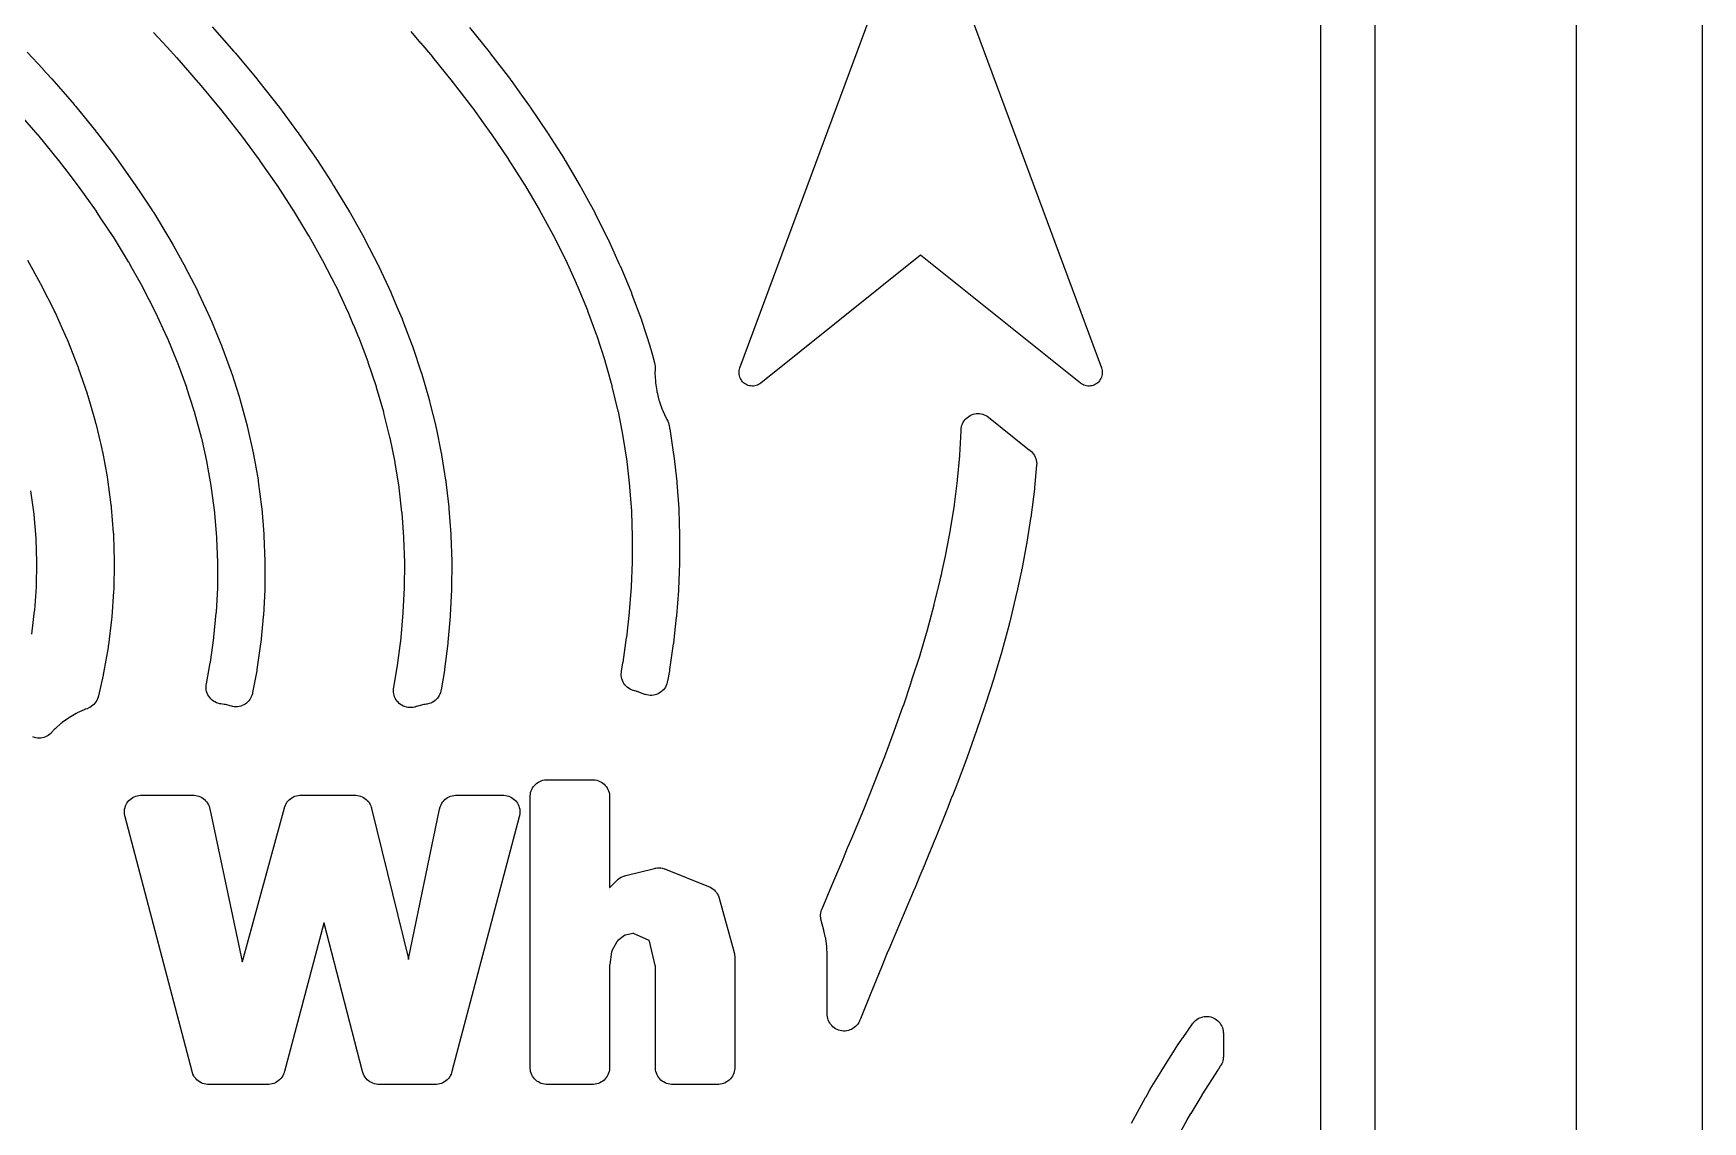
# Model space of a CAD drawing. Header units: metres. Extents: x -22.6 to 22.6, y 1.9 to 79.7.
# Drawn here: x 12.62 to 22.55, y 46.35 to 52.82 of the extents above; entities that cross this region are included whole.
import ezdxf

# ---------------------------------------------------------------- set-up
doc = ezdxf.new("R2010")
doc.units = ezdxf.units.M

msp = doc.modelspace()

# ---------------------------------------------------------------- linework, layer by layer
at = {"layer": 'MARKING'}
for points in [[(-18.6, 56.8), (18.6, 56.8), (18.8611, 56.7829), (19.1176, 56.7319), (19.3654, 56.6478), (19.6, 56.5321), (19.8175, 56.3867), (20.0142, 56.2142), (20.1867, 56.0175), (20.3321, 55.8), (20.4478, 55.5654), (20.5319, 55.3176), (20.5829, 55.0611), (20.6, 54.8), (20.6, 38.2)], [(20.28, 38.2105), (20.28, 54.7895), (20.2649, 55.0192), (20.2221, 55.2346), (20.1515, 55.4426), (20.0543, 55.6397), (19.9323, 55.8223), (19.7875, 55.9875), (19.6223, 56.1323), (19.4397, 56.2543), (19.2426, 56.3515), (19.0346, 56.4221), (18.8192, 56.4649), (18.5895, 56.48), (-18.5895, 56.48)], [(17.975, 53.5278), (18.975, 50.8278), (18.9774, 50.8202), (18.979, 50.8123), (18.9799, 50.8044), (18.9799, 50.7964), (18.9792, 50.7884), (18.9776, 50.7806), (18.9753, 50.7729), (18.9722, 50.7655), (18.9684, 50.7585), (18.9639, 50.7519), (18.9588, 50.7457), (18.9531, 50.7401), (18.9468, 50.7351), (18.9401, 50.7308), (18.933, 50.7271), (18.9256, 50.7242), (18.9179, 50.722), (18.91, 50.7206), (18.902, 50.72), (18.894, 50.7202), (18.8861, 50.7212), (18.8783, 50.723), (18.8707, 50.7256), (18.8634, 50.7288), (18.8565, 50.7329), (18.85, 50.7375), (17.9, 51.4976), (16.95, 50.7375), (16.9435, 50.7329), (16.9366, 50.7288), (16.9293, 50.7256), (16.9217, 50.723), (16.9139, 50.7212), (16.906, 50.7202), (16.898, 50.72), (16.89, 50.7206), (16.8821, 50.722), (16.8744, 50.7242), (16.867, 50.7271), (16.8599, 50.7308), (16.8532, 50.7351), (16.8469, 50.7401), (16.8412, 50.7457), (16.8361, 50.7519), (16.8316, 50.7585), (16.8278, 50.7655), (16.8247, 50.7729), (16.8224, 50.7806), (16.8208, 50.7884), (16.8201, 50.7964), (16.8201, 50.8044), (16.821, 50.8123), (16.8226, 50.8202), (16.825, 50.8278), (17.825, 53.5278)], [(13.6873, 52.8576), (13.8166, 52.71), (13.8218, 52.7041), (13.8221, 52.7037), (13.8225, 52.7033), (13.8229, 52.7029), (13.8238, 52.7018), (13.8242, 52.7013), (13.8245, 52.7009), (13.8249, 52.7005), (13.953, 52.5473), (13.9535, 52.5467), (13.9539, 52.5461), (13.9544, 52.5455), (13.9556, 52.544), (13.9561, 52.5435), (13.9566, 52.5429), (13.957, 52.5423), (14.0104, 52.4745), (14.0774, 52.3895), (14.0779, 52.3889), (14.0784, 52.3882), (14.0788, 52.3876), (14.0801, 52.3859), (14.0806, 52.3853), (14.0811, 52.3847), (14.0815, 52.384), (14.1943, 52.2311), (14.1947, 52.2306), (14.1952, 52.23), (14.1956, 52.2294), (14.1966, 52.228), (14.197, 52.2274), (14.1974, 52.2269), (14.1978, 52.2263), (14.2042, 52.2171), (14.3044, 52.0738), (14.3049, 52.0731), (14.3054, 52.0723), (14.306, 52.0715), (14.3073, 52.0695), (14.3078, 52.0688), (14.3083, 52.068), (14.3089, 52.0672), (14.396, 51.9323), (14.4072, 51.915), (14.4076, 51.9144), (14.408, 51.9137), (14.4084, 51.9131), (14.4095, 51.9114), (14.4099, 51.9108), (14.4103, 51.9101), (14.4107, 51.9094), (14.5033, 51.757), (14.5038, 51.7561), (14.5043, 51.7553), (14.5048, 51.7544), (14.5062, 51.7522), (14.5067, 51.7513), (14.5071, 51.7504), (14.5076, 51.7495), (14.5899, 51.6011), (14.5917, 51.5977), (14.5921, 51.5971), (14.5925, 51.5963), (14.5929, 51.5956), (14.5939, 51.5938), (14.5943, 51.593), (14.5947, 51.5923), (14.5951, 51.5916), (14.6739, 51.4393), (14.6744, 51.4384), (14.6748, 51.4375), (14.6753, 51.4366), (14.6765, 51.4341), (14.6769, 51.4332), (14.6774, 51.4323), (14.6778, 51.4313), (14.7487, 51.2793), (14.7491, 51.2785), (14.7495, 51.2776), (14.7499, 51.2767), (14.7509, 51.2744), (14.7513, 51.2735), (14.7517, 51.2726), (14.7521, 51.2717), (14.7856, 51.1918), (14.816, 51.1204), (14.8164, 51.1195), (14.8168, 51.1186), (14.8172, 51.1177), (14.8181, 51.1153), (14.8185, 51.1144), (14.8189, 51.1135), (14.8192, 51.1126), (14.877, 50.9607), (14.8774, 50.9597), (14.8777, 50.9587), (14.8781, 50.9577), (14.879, 50.9551), (14.8794, 50.9541), (14.8797, 50.9531), (14.8801, 50.9521), (14.9305, 50.8004), (14.9309, 50.7994), (14.9312, 50.7984), (14.9315, 50.7974), (14.9323, 50.7948), (14.9326, 50.7938), (14.9329, 50.7927), (14.9332, 50.7917), (14.9767, 50.64), (14.9769, 50.639), (14.9772, 50.6381), (14.9775, 50.6371), (14.9781, 50.6346), (14.9784, 50.6336), (14.9786, 50.6327), (14.9789, 50.6317), (14.9818, 50.6194), (15.0164, 50.4807), (15.0166, 50.4796), (15.0169, 50.4786), (15.0171, 50.4775), (15.0177, 50.4748), (15.018, 50.4738), (15.0182, 50.4727), (15.0184, 50.4717), (15.0493, 50.3201), (15.0495, 50.319), (15.0497, 50.318), (15.0499, 50.3169), (15.0504, 50.3142), (15.0506, 50.3132), (15.0508, 50.3121), (15.051, 50.311), (15.0751, 50.1595), (15.0753, 50.1584), (15.0755, 50.1574), (15.0756, 50.1563), (15.076, 50.1536), (15.0761, 50.1526), (15.0763, 50.1515), (15.0764, 50.1505), (15.094, 49.9989), (15.0941, 49.9978), (15.0943, 49.9968), (15.0944, 49.9958), (15.0946, 49.993), (15.0947, 49.992), (15.0948, 49.991), (15.0949, 49.9899), (15.1061, 49.8383), (15.1062, 49.8373), (15.1063, 49.8362), (15.1063, 49.8352), (15.1065, 49.8325), (15.1065, 49.8315), (15.1066, 49.8305), (15.1066, 49.8294), (15.1115, 49.6778), (15.1116, 49.6768), (15.1116, 49.6757), (15.1116, 49.6747), (15.1116, 49.6721), (15.1116, 49.6711), (15.1116, 49.67), (15.1116, 49.669), (15.1104, 49.5173), (15.1104, 49.5163), (15.1104, 49.5153), (15.1103, 49.5143), (15.1103, 49.5117), (15.1102, 49.5107), (15.1102, 49.5097), (15.1101, 49.5087), (15.1028, 49.357), (15.1027, 49.356), (15.1027, 49.355), (15.1026, 49.354), (15.1024, 49.3515), (15.1024, 49.3505), (15.1023, 49.3495), (15.1022, 49.3485), (15.0888, 49.1967), (15.0887, 49.1957), (15.0887, 49.1948), (15.0886, 49.1938), (15.0883, 49.1913), (15.0882, 49.1904), (15.0881, 49.1894), (15.0879, 49.1885), (15.0686, 49.0366), (15.0685, 49.0356), (15.0684, 49.0347), (15.0683, 49.0338), (15.0679, 49.0314), (15.0678, 49.0304), (15.0676, 49.0295), (15.0675, 49.0286), (15.0483, 48.913), (15.0474, 48.9083), (15.0469, 48.906), (15.0444, 48.8966), (15.041, 48.8875), (15.0368, 48.8788), (15.0317, 48.8706), (15.0258, 48.8629), (15.0193, 48.8557), (15.012, 48.8493), (15.0042, 48.8436), (14.9959, 48.8386), (14.9871, 48.8345), (14.978, 48.8313), (14.9685, 48.829), (14.9663, 48.8285), (14.9615, 48.8277), (14.9533, 48.8265), (14.9509, 48.8261), (14.9485, 48.8256), (14.9462, 48.8251), (14.9012, 48.8139), (14.8988, 48.8132), (14.8961, 48.8124), (14.8915, 48.8111), (14.8893, 48.8106), (14.8798, 48.8087), (14.8702, 48.8077), (14.8606, 48.8077), (14.851, 48.8086), (14.8415, 48.8104), (14.8322, 48.8132), (14.8233, 48.8168), (14.8147, 48.8212), (14.8066, 48.8265), (14.7991, 48.8325), (14.7921, 48.8392), (14.7859, 48.8466), (14.7804, 48.8545), (14.7756, 48.8629), (14.7717, 48.8717), (14.7687, 48.8809), (14.7666, 48.8903), (14.7654, 48.8999), (14.7651, 48.9095), (14.7658, 48.9192), (14.766, 48.9214), (14.7667, 48.9262), (14.7908, 49.0717), (14.7909, 49.0726), (14.7911, 49.0736), (14.7912, 49.0745), (14.8098, 49.2211), (14.81, 49.222), (14.8101, 49.223), (14.8102, 49.224), (14.8231, 49.3703), (14.8231, 49.3713), (14.8232, 49.3723), (14.8233, 49.3733), (14.8303, 49.5194), (14.8304, 49.5204), (14.8304, 49.5215), (14.8304, 49.5225), (14.8316, 49.6685), (14.8316, 49.6695), (14.8316, 49.6705), (14.8316, 49.6715), (14.8268, 49.8174), (14.8268, 49.8184), (14.8267, 49.8195), (14.8267, 49.8205), (14.8159, 49.9663), (14.8158, 49.9673), (14.8157, 49.9684), (14.8156, 49.9694), (14.7986, 50.1151), (14.7985, 50.1162), (14.7983, 50.1172), (14.7982, 50.1183), (14.7749, 50.264), (14.7747, 50.265), (14.7746, 50.2661), (14.7744, 50.2671), (14.7447, 50.4128), (14.7444, 50.4139), (14.7442, 50.4149), (14.744, 50.4159), (14.7103, 50.5512), (14.7102, 50.5517), (14.7075, 50.5627), (14.7072, 50.5637), (14.707, 50.5646), (14.7067, 50.5656), (14.6648, 50.7118), (14.6645, 50.7128), (14.6642, 50.7138), (14.6639, 50.7148), (14.6153, 50.8609), (14.615, 50.8619), (14.6146, 50.8629), (14.6142, 50.8639), (14.5585, 51.0104), (14.5581, 51.0113), (14.5578, 51.0122), (14.5574, 51.0131), (14.5283, 51.0813), (14.5281, 51.0818), (14.4949, 51.1608), (14.4945, 51.1617), (14.4942, 51.1626), (14.4938, 51.1635), (14.4253, 51.3104), (14.4248, 51.3113), (14.4244, 51.3123), (14.4239, 51.3132), (14.3475, 51.4608), (14.3471, 51.4615), (14.3467, 51.4622), (14.3463, 51.463), (14.3459, 51.4637), (14.3456, 51.4642), (14.2641, 51.6114), (14.2636, 51.6123), (14.2631, 51.6131), (14.2626, 51.614), (14.1725, 51.7622), (14.1721, 51.7629), (14.1717, 51.7635), (14.1713, 51.7642), (14.1615, 51.7792), (14.1613, 51.7795), (14.075, 51.9132), (14.0745, 51.9139), (14.074, 51.9147), (14.0735, 51.9155), (13.975, 52.0563), (13.9748, 52.0565), (13.9691, 52.0648), (13.9687, 52.0653), (13.9683, 52.0659), (13.9679, 52.0664), (13.8575, 52.216), (13.8571, 52.2167), (13.8566, 52.2173), (13.8561, 52.2179), (13.7905, 52.3011), (13.7383, 52.3675), (13.7378, 52.3681), (13.7373, 52.3687), (13.7369, 52.3693), (13.6111, 52.5197), (13.6107, 52.5201), (13.6104, 52.5205), (13.61, 52.521), (13.606, 52.5255), (13.4779, 52.6717), (13.4775, 52.6722), (13.4771, 52.6726), (13.4766, 52.6731), (13.4195, 52.735), (13.3373, 52.8237)], [(15.2174, 52.8526), (15.3331, 52.7079), (15.3395, 52.7), (15.3399, 52.6995), (15.3402, 52.699), (15.3406, 52.6986), (15.3416, 52.6973), (15.342, 52.6969), (15.3423, 52.6964), (15.3427, 52.6959), (15.4602, 52.5429), (15.4608, 52.5422), (15.4613, 52.5416), (15.4618, 52.5409), (15.4631, 52.5391), (15.4636, 52.5384), (15.4641, 52.5377), (15.4646, 52.537), (15.5266, 52.4503), (15.574, 52.385), (15.5745, 52.3844), (15.5749, 52.3837), (15.5754, 52.383), (15.5766, 52.3813), (15.5771, 52.3806), (15.5775, 52.38), (15.578, 52.3793), (15.6812, 52.2266), (15.6817, 52.2259), (15.6821, 52.2252), (15.6826, 52.2245), (15.6838, 52.2227), (15.6842, 52.222), (15.6847, 52.2213), (15.6851, 52.2206), (15.7204, 52.1645), (15.7814, 52.069), (15.7819, 52.0682), (15.7824, 52.0674), (15.7829, 52.0666), (15.7842, 52.0645), (15.7847, 52.0637), (15.7851, 52.0629), (15.7856, 52.0621), (15.8751, 51.9098), (15.8755, 51.909), (15.876, 51.9082), (15.8764, 51.9075), (15.8776, 51.9054), (15.878, 51.9046), (15.8785, 51.9039), (15.8789, 51.9031), (15.9142, 51.8377), (15.9615, 51.7518), (15.9619, 51.7509), (15.9624, 51.7501), (15.9628, 51.7492), (15.964, 51.747), (15.9644, 51.7462), (15.9648, 51.7453), (15.9653, 51.7445), (16.0415, 51.5925), (16.042, 51.5915), (16.0424, 51.5906), (16.0429, 51.5896), (16.0441, 51.5872), (16.0445, 51.5862), (16.0449, 51.5852), (16.0454, 51.5843), (16.1079, 51.4453), (16.1134, 51.4332), (16.1138, 51.4325), (16.1141, 51.4317), (16.1145, 51.4309), (16.1154, 51.4287), (16.1158, 51.4279), (16.1161, 51.4271), (16.1165, 51.4263), (16.1799, 51.2743), (16.1803, 51.2733), (16.1807, 51.2723), (16.1811, 51.2713), (16.1822, 51.2687), (16.1826, 51.2676), (16.183, 51.2666), (16.1833, 51.2656), (16.2391, 51.1139), (16.2394, 51.1129), (16.2398, 51.1119), (16.2401, 51.1109), (16.241, 51.1083), (16.2414, 51.1073), (16.2417, 51.1063), (16.242, 51.1053), (16.2906, 50.9534), (16.2909, 50.9525), (16.2911, 50.9516), (16.2914, 50.9507), (16.2921, 50.9483), (16.2924, 50.9473), (16.2927, 50.9464), (16.2929, 50.9455), (16.3045, 50.904), (16.3175, 50.8584), (16.3199, 50.8476), (16.3211, 50.8366), (16.3212, 50.8255), (16.3202, 50.808), (16.3201, 50.8055), (16.3201, 50.8), (16.3201, 50.7975), (16.3223, 50.75), (16.3225, 50.7475), (16.323, 50.7421), (16.3233, 50.7396), (16.3302, 50.6926), (16.3306, 50.6901), (16.3317, 50.6847), (16.3322, 50.6823), (16.3437, 50.6362), (16.3444, 50.6338), (16.346, 50.6286), (16.3468, 50.6262), (16.3629, 50.5815), (16.3638, 50.5792), (16.3659, 50.5741), (16.3669, 50.5718), (16.3874, 50.529), (16.3885, 50.5268), (16.3911, 50.5219), (16.3914, 50.5215), (16.3963, 50.5117), (16.4001, 50.5015), (16.4027, 50.491), (16.4061, 50.4738), (16.4063, 50.4728), (16.4065, 50.4717), (16.4067, 50.4707), (16.4072, 50.4681), (16.4073, 50.4671), (16.4075, 50.466), (16.4077, 50.465), (16.431, 50.3133), (16.4311, 50.3123), (16.4313, 50.3113), (16.4314, 50.3103), (16.4318, 50.3077), (16.4319, 50.3067), (16.432, 50.3057), (16.4321, 50.3047), (16.4492, 50.153), (16.4493, 50.152), (16.4494, 50.151), (16.4495, 50.15), (16.4497, 50.1475), (16.4498, 50.1465), (16.4499, 50.1455), (16.45, 50.1445), (16.461, 49.9927), (16.4611, 49.9918), (16.4611, 49.9908), (16.4612, 49.9898), (16.4613, 49.9873), (16.4614, 49.9863), (16.4614, 49.9854), (16.4614, 49.9844), (16.4666, 49.8326), (16.4666, 49.8316), (16.4666, 49.8307), (16.4667, 49.8297), (16.4667, 49.8273), (16.4667, 49.8263), (16.4667, 49.8254), (16.4667, 49.8244), (16.4661, 49.6725), (16.4661, 49.6716), (16.4661, 49.6707), (16.4661, 49.6698), (16.466, 49.6674), (16.466, 49.6665), (16.466, 49.6655), (16.4659, 49.6646), (16.4597, 49.5126), (16.4597, 49.5117), (16.4597, 49.5108), (16.4596, 49.5099), (16.4595, 49.5076), (16.4594, 49.5067), (16.4594, 49.5058), (16.4593, 49.5049), (16.4476, 49.3529), (16.4476, 49.352), (16.4475, 49.3511), (16.4474, 49.3503), (16.4472, 49.348), (16.4471, 49.3471), (16.447, 49.3463), (16.4469, 49.3454), (16.4299, 49.1933), (16.4298, 49.1924), (16.4297, 49.1916), (16.4296, 49.1907), (16.4293, 49.1886), (16.4292, 49.1878), (16.4291, 49.1869), (16.429, 49.1861), (16.4068, 49.0338), (16.4067, 49.033), (16.4065, 49.0322), (16.4064, 49.0314), (16.4061, 49.0293), (16.4059, 49.0285), (16.4058, 49.0277), (16.4057, 49.027), (16.3945, 48.9647), (16.3935, 48.9599), (16.393, 48.9576), (16.3903, 48.948), (16.3866, 48.9388), (16.3821, 48.93), (16.3767, 48.9217), (16.3705, 48.9139), (16.3636, 48.9068), (16.356, 48.9004), (16.3478, 48.8948), (16.3391, 48.8901), (16.33, 48.8862), (16.3205, 48.8832), (16.3108, 48.8812), (16.3009, 48.8802), (16.291, 48.8802), (16.2811, 48.8811), (16.2714, 48.883), (16.2619, 48.8859), (16.2606, 48.8864), (16.2132, 48.9033), (16.2109, 48.904), (16.2086, 48.9047), (16.2062, 48.9054), (16.1974, 48.9076), (16.1926, 48.9089), (16.1903, 48.9096), (16.1809, 48.913), (16.1719, 48.9173), (16.1634, 48.9225), (16.1554, 48.9285), (16.1481, 48.9352), (16.1414, 48.9427), (16.1356, 48.9507), (16.1306, 48.9593), (16.1264, 48.9684), (16.1232, 48.9779), (16.121, 48.9876), (16.1197, 48.9975), (16.1194, 49.0074), (16.1201, 49.0174), (16.1204, 49.0197), (16.1211, 49.0247), (16.1297, 49.0743), (16.1298, 49.075), (16.1299, 49.0756), (16.13, 49.0762), (16.1516, 49.2242), (16.1517, 49.225), (16.1518, 49.2259), (16.1519, 49.2267), (16.1684, 49.3741), (16.1685, 49.375), (16.1686, 49.3758), (16.1686, 49.3767), (16.1799, 49.5238), (16.18, 49.5247), (16.18, 49.5256), (16.1801, 49.5265), (16.1861, 49.6734), (16.1861, 49.6744), (16.1861, 49.6753), (16.1861, 49.6762), (16.1867, 49.8229), (16.1867, 49.8239), (16.1867, 49.8248), (16.1867, 49.8257), (16.1817, 49.9722), (16.1817, 49.9732), (16.1816, 49.9742), (16.1815, 49.9751), (16.1709, 50.1215), (16.1708, 50.1225), (16.1707, 50.1234), (16.1706, 50.1244), (16.1542, 50.2706), (16.1541, 50.2716), (16.1539, 50.2726), (16.1538, 50.2736), (16.1313, 50.4196), (16.1312, 50.4206), (16.131, 50.4217), (16.1308, 50.4227), (16.1022, 50.5686), (16.102, 50.5696), (16.1017, 50.5706), (16.1015, 50.5717), (16.0664, 50.7176), (16.0661, 50.7186), (16.0659, 50.7196), (16.0656, 50.7206), (16.0354, 50.8264), (16.0352, 50.827), (16.0239, 50.868), (16.0236, 50.8689), (16.0233, 50.8698), (16.023, 50.8708), (15.9762, 51.0172), (15.9759, 51.0182), (15.9756, 51.0192), (15.9752, 51.0202), (15.9216, 51.1662), (15.9212, 51.1672), (15.9208, 51.1682), (15.9204, 51.1692), (15.859, 51.3161), (15.8587, 51.3169), (15.8583, 51.3178), (15.858, 51.3186), (15.8537, 51.3278), (15.8536, 51.3282), (15.8533, 51.3288), (15.8531, 51.3293), (15.7912, 51.4667), (15.7908, 51.4677), (15.7903, 51.4687), (15.7899, 51.4696), (15.7162, 51.6166), (15.7157, 51.6174), (15.7153, 51.6183), (15.7148, 51.6191), (15.6691, 51.7022), (15.669, 51.7025), (15.6686, 51.7031), (15.6684, 51.7035), (15.6337, 51.7678), (15.6333, 51.7686), (15.6328, 51.7694), (15.6324, 51.7702), (15.5455, 51.9181), (15.545, 51.9189), (15.5445, 51.9197), (15.544, 51.9205), (15.4847, 52.0134), (15.4845, 52.0136), (15.4842, 52.0142), (15.484, 52.0145), (15.4493, 52.0696), (15.4489, 52.0703), (15.4484, 52.071), (15.448, 52.0717), (15.3473, 52.2206), (15.3469, 52.2212), (15.3464, 52.2219), (15.3459, 52.2226), (15.3004, 52.2854), (15.3, 52.2859), (15.2383, 52.3722), (15.2378, 52.3728), (15.2373, 52.3735), (15.2368, 52.3742), (15.1217, 52.524), (15.1213, 52.5244), (15.121, 52.5249), (15.1206, 52.5254), (15.1156, 52.5315), (15.1153, 52.5319), (15, 52.6761), (14.9996, 52.6766), (14.9991, 52.6772), (14.9986, 52.6778), (14.9287, 52.7599), (14.9285, 52.7602), (14.8711, 52.8282)], [(12.5871, 52.7056), (12.6791, 52.6061), (12.6794, 52.6058), (12.7287, 52.5519), (12.7292, 52.5514), (12.7296, 52.5509), (12.7301, 52.5504), (12.7313, 52.549), (12.7317, 52.5485), (12.7322, 52.548), (12.7327, 52.5475), (12.8653, 52.3943), (12.8657, 52.3938), (12.8661, 52.3933), (12.8666, 52.3928), (12.8677, 52.3915), (12.8681, 52.391), (12.8685, 52.3905), (12.8689, 52.39), (12.8737, 52.3842), (12.8739, 52.3839), (12.9941, 52.2367), (12.9946, 52.236), (12.9952, 52.2354), (12.9957, 52.2347), (12.997, 52.2331), (12.9975, 52.2324), (12.998, 52.2318), (12.9985, 52.2311), (13.066, 52.1427), (13.0661, 52.1425), (13.1151, 52.0782), (13.1156, 52.0775), (13.116, 52.0769), (13.1165, 52.0762), (13.1178, 52.0745), (13.1183, 52.0739), (13.1187, 52.0732), (13.1192, 52.0725), (13.2277, 51.9198), (13.2282, 51.9191), (13.2286, 51.9185), (13.2291, 51.9178), (13.2303, 51.916), (13.2308, 51.9153), (13.2313, 51.9146), (13.2317, 51.9139), (13.2607, 51.8701), (13.3326, 51.7615), (13.3331, 51.7607), (13.3336, 51.7599), (13.3341, 51.7591), (13.3355, 51.757), (13.336, 51.7562), (13.3365, 51.7554), (13.337, 51.7546), (13.4297, 51.6022), (13.4301, 51.6015), (13.4306, 51.6007), (13.4311, 51.5999), (13.4322, 51.5979), (13.4327, 51.5971), (13.4331, 51.5963), (13.4336, 51.5956), (13.455, 51.5572), (13.519, 51.4436), (13.5195, 51.4427), (13.52, 51.4418), (13.5205, 51.4409), (13.5217, 51.4386), (13.5222, 51.4377), (13.5226, 51.4368), (13.5231, 51.4359), (13.6007, 51.2839), (13.6012, 51.283), (13.6016, 51.2821), (13.6021, 51.2812), (13.6032, 51.2788), (13.6037, 51.2779), (13.6041, 51.2769), (13.6045, 51.276), (13.6491, 51.1791), (13.6745, 51.1244), (13.6749, 51.1235), (13.6754, 51.1226), (13.6758, 51.1217), (13.6768, 51.1193), (13.6772, 51.1183), (13.6776, 51.1174), (13.678, 51.1165), (13.7411, 50.9647), (13.7415, 50.9637), (13.7419, 50.9627), (13.7423, 50.9616), (13.7434, 50.959), (13.7438, 50.9579), (13.7442, 50.9569), (13.7446, 50.9559), (13.7999, 50.8042), (13.8002, 50.8032), (13.8006, 50.8022), (13.801, 50.8011), (13.8019, 50.7984), (13.8022, 50.7974), (13.8026, 50.7963), (13.8029, 50.7953), (13.8446, 50.6632), (13.8507, 50.6442), (13.851, 50.6431), (13.8513, 50.6421), (13.8516, 50.6411), (13.8524, 50.6384), (13.8527, 50.6374), (13.853, 50.6363), (13.8533, 50.6353), (13.8946, 50.4838), (13.8949, 50.4827), (13.8952, 50.4816), (13.8955, 50.4805), (13.8962, 50.4776), (13.8965, 50.4765), (13.8968, 50.4753), (13.897, 50.4742), (13.9309, 50.3229), (13.9312, 50.3217), (13.9314, 50.3206), (13.9317, 50.3195), (13.9322, 50.3166), (13.9325, 50.3155), (13.9327, 50.3143), (13.9329, 50.3132), (13.9596, 50.1619), (13.9598, 50.1607), (13.96, 50.1596), (13.9601, 50.1585), (13.9606, 50.1555), (13.9608, 50.1544), (13.9609, 50.1533), (13.9611, 50.1521), (13.9807, 50.0008), (13.9808, 49.9997), (13.981, 49.9986), (13.9811, 49.9974), (13.9814, 49.9945), (13.9815, 49.9933), (13.9816, 49.9922), (13.9817, 49.991), (13.9943, 49.8397), (13.9944, 49.8386), (13.9945, 49.8375), (13.9946, 49.8363), (13.9948, 49.8334), (13.9948, 49.8322), (13.9949, 49.8311), (13.9949, 49.83), (14.0006, 49.6786), (14.0006, 49.6775), (14.0007, 49.6764), (14.0007, 49.6752), (14.0007, 49.6723), (14.0007, 49.6712), (14.0007, 49.67), (14.0007, 49.6689), (13.9995, 49.5176), (13.9995, 49.5164), (13.9995, 49.5153), (13.9995, 49.5142), (13.9994, 49.5113), (13.9994, 49.5101), (13.9993, 49.509), (13.9993, 49.5079), (13.9912, 49.3565), (13.9912, 49.3554), (13.9911, 49.3543), (13.991, 49.3532), (13.9908, 49.3503), (13.9907, 49.3492), (13.9906, 49.3481), (13.9905, 49.347), (13.9757, 49.1956), (13.9756, 49.1945), (13.9755, 49.1934), (13.9753, 49.1923), (13.975, 49.1894), (13.9749, 49.1883), (13.9747, 49.1872), (13.9746, 49.1862), (13.953, 49.0347), (13.9528, 49.0336), (13.9527, 49.0325), (13.9525, 49.0315), (13.952, 49.0287), (13.9518, 49.0276), (13.9517, 49.0266), (13.9515, 49.0255), (13.9273, 48.8964), (13.9263, 48.8917), (13.9258, 48.8895), (13.9231, 48.8803), (13.9196, 48.8714), (13.9153, 48.8629), (13.9101, 48.8548), (13.9042, 48.8473), (13.8976, 48.8403), (13.8904, 48.834), (13.8826, 48.8285), (13.8743, 48.8237), (13.8656, 48.8197), (13.8565, 48.8166), (13.8472, 48.8144), (13.8377, 48.813), (13.8281, 48.8126), (13.8186, 48.8131), (13.8091, 48.8145), (13.8069, 48.8149), (13.8022, 48.816), (13.7652, 48.8252), (13.7629, 48.8257), (13.7605, 48.8262), (13.7581, 48.8266), (13.7382, 48.8295), (13.7332, 48.8303), (13.7309, 48.8308), (13.7211, 48.8333), (13.7117, 48.8367), (13.7026, 48.841), (13.694, 48.8463), (13.686, 48.8524), (13.6787, 48.8592), (13.672, 48.8668), (13.6662, 48.875), (13.6612, 48.8837), (13.6571, 48.8929), (13.654, 48.9024), (13.6518, 48.9123), (13.6506, 48.9222), (13.6505, 48.9323), (13.6513, 48.9423), (13.6516, 48.9447), (13.6524, 48.9497), (13.6757, 49.074), (13.6759, 49.0751), (13.676, 49.0761), (13.6762, 49.0772), (13.6969, 49.2226), (13.6971, 49.2237), (13.6972, 49.2248), (13.6973, 49.2259), (13.7115, 49.3711), (13.7116, 49.3722), (13.7117, 49.3733), (13.7118, 49.3745), (13.7195, 49.5196), (13.7195, 49.5207), (13.7196, 49.5218), (13.7196, 49.5229), (13.7207, 49.6679), (13.7207, 49.6691), (13.7207, 49.6702), (13.7207, 49.6713), (13.7152, 49.8163), (13.7152, 49.8174), (13.7151, 49.8185), (13.715, 49.8197), (13.703, 49.9646), (13.7029, 49.9657), (13.7027, 49.9669), (13.7026, 49.968), (13.6838, 50.113), (13.6837, 50.1141), (13.6835, 50.1152), (13.6833, 50.1164), (13.6577, 50.2614), (13.6575, 50.2625), (13.6573, 50.2636), (13.657, 50.2648), (13.6245, 50.4099), (13.6242, 50.411), (13.624, 50.4121), (13.6237, 50.4132), (13.584, 50.5587), (13.5837, 50.5597), (13.5834, 50.5608), (13.5831, 50.5618), (13.5781, 50.5775), (13.5779, 50.5778), (13.5368, 50.7081), (13.5365, 50.7091), (13.5361, 50.7101), (13.5358, 50.7112), (13.4826, 50.857), (13.4822, 50.858), (13.4818, 50.8591), (13.4814, 50.8601), (13.4205, 51.0064), (13.4201, 51.0073), (13.4197, 51.0083), (13.4193, 51.0092), (13.3953, 51.061), (13.3952, 51.0612), (13.3514, 51.1564), (13.351, 51.1573), (13.3505, 51.1582), (13.3501, 51.1591), (13.275, 51.3061), (13.2746, 51.3069), (13.2741, 51.3078), (13.2736, 51.3087), (13.2111, 51.4197), (13.211, 51.4199), (13.1905, 51.4565), (13.1901, 51.4573), (13.1896, 51.4581), (13.1892, 51.4588), (13.0992, 51.6068), (13.0987, 51.6076), (13.0981, 51.6084), (13.0976, 51.6092), (13.0272, 51.7156), (12.9995, 51.7575), (12.999, 51.7582), (12.9985, 51.7589), (12.9981, 51.7596), (12.8923, 51.9085), (12.8918, 51.9092), (12.8913, 51.9098), (12.8908, 51.9105), (12.8436, 51.9726), (12.7773, 52.0594), (12.7768, 52.0601), (12.7763, 52.0607), (12.7758, 52.0614), (12.6576, 52.2062), (12.6537, 52.2109), (12.6533, 52.2114), (12.6529, 52.2119), (12.6524, 52.2124), (12.5222, 52.3627)], [(12.5881, 51.4682), (12.664, 51.3326), (12.6645, 51.3316), (12.665, 51.3307), (12.6656, 51.3297), (12.6688, 51.3236), (12.6693, 51.3227), (12.6698, 51.3217), (12.6703, 51.3207), (12.7466, 51.1689), (12.7471, 51.1679), (12.7476, 51.1669), (12.748, 51.166), (12.751, 51.1598), (12.7514, 51.1588), (12.7519, 51.1578), (12.7523, 51.1568), (12.7863, 51.0811), (12.8204, 51.0053), (12.8209, 51.0043), (12.8213, 51.0033), (12.8218, 51.0022), (12.8245, 50.9958), (12.8249, 50.9947), (12.8254, 50.9937), (12.8258, 50.9927), (12.8859, 50.8412), (12.8863, 50.8401), (12.8867, 50.8389), (12.8871, 50.8378), (12.8897, 50.8309), (12.8901, 50.8297), (12.8905, 50.8286), (12.8909, 50.8275), (12.9427, 50.6762), (12.9431, 50.675), (12.9434, 50.6739), (12.9438, 50.6727), (12.9461, 50.6656), (12.9464, 50.6644), (12.9468, 50.6632), (12.9471, 50.6621), (12.9865, 50.5256), (12.9907, 50.5113), (12.991, 50.5101), (12.9914, 50.509), (12.9917, 50.5078), (12.9936, 50.5005), (12.9939, 50.4994), (12.9942, 50.4982), (12.9945, 50.497), (13.0306, 50.3459), (13.0309, 50.3447), (13.0312, 50.3435), (13.0315, 50.3422), (13.0331, 50.3346), (13.0333, 50.3334), (13.0336, 50.3321), (13.0338, 50.3309), (13.062, 50.1799), (13.0622, 50.1786), (13.0624, 50.1774), (13.0626, 50.1761), (13.0639, 50.1684), (13.0641, 50.1671), (13.0643, 50.1658), (13.0644, 50.1646), (13.0847, 50.0137), (13.0849, 50.0124), (13.085, 50.0111), (13.0852, 50.0099), (13.086, 50.002), (13.0862, 50.0007), (13.0863, 49.9994), (13.0864, 49.9982), (13.0989, 49.8473), (13.099, 49.846), (13.0991, 49.8447), (13.0991, 49.8434), (13.0996, 49.8355), (13.0997, 49.8342), (13.0997, 49.8329), (13.0998, 49.8316), (13.1045, 49.6808), (13.1045, 49.6795), (13.1045, 49.6782), (13.1045, 49.6769), (13.1046, 49.669), (13.1046, 49.6677), (13.1046, 49.6664), (13.1045, 49.6651), (13.1015, 49.5142), (13.1014, 49.513), (13.1014, 49.5117), (13.1013, 49.5104), (13.101, 49.5024), (13.1009, 49.5012), (13.1008, 49.4999), (13.1008, 49.4986), (13.0899, 49.3477), (13.0898, 49.3464), (13.0897, 49.3452), (13.0896, 49.3439), (13.0888, 49.336), (13.0887, 49.3347), (13.0886, 49.3335), (13.0884, 49.3322), (13.0698, 49.1813), (13.0696, 49.18), (13.0695, 49.1788), (13.0693, 49.1775), (13.0681, 49.1697), (13.0679, 49.1685), (13.0677, 49.1672), (13.0675, 49.166), (13.0411, 49.015), (13.0408, 49.0138), (13.0406, 49.0125), (13.0404, 49.0113), (13.0388, 49.0036), (13.0386, 49.0024), (13.0383, 49.0012), (13.038, 49), (13.01, 48.8766), (13.0087, 48.8717), (13.0081, 48.8693), (13.0048, 48.8597), (13.0007, 48.8505), (12.9956, 48.8418), (12.9896, 48.8336), (12.9829, 48.8261), (12.9755, 48.8193), (12.9674, 48.8133), (12.9587, 48.8081), (12.9496, 48.8038), (12.9473, 48.8029), (12.9426, 48.8011), (12.932, 48.7974), (12.9298, 48.7965), (12.9275, 48.7956), (12.9253, 48.7947), (12.8839, 48.7755), (12.8817, 48.7745), (12.8796, 48.7733), (12.8775, 48.7722), (12.838, 48.7491), (12.836, 48.7479), (12.834, 48.7466), (12.832, 48.7452), (12.795, 48.7185), (12.7931, 48.717), (12.7912, 48.7155), (12.7893, 48.714), (12.755, 48.6838), (12.7533, 48.6822), (12.7516, 48.6805), (12.7499, 48.6788), (12.7317, 48.6594), (12.7284, 48.656), (12.7267, 48.6544), (12.7196, 48.6481), (12.7118, 48.6425), (12.7036, 48.6377), (12.695, 48.6336), (12.686, 48.6305), (12.6767, 48.6281), (12.6673, 48.6267), (12.6577, 48.6262), (12.6482, 48.6266), (12.6387, 48.6279), (12.6295, 48.6301), (12.6204, 48.6332)], [(12.614, 49.2434), (12.6312, 49.3827), (12.6313, 49.384), (12.6314, 49.3852), (12.6315, 49.3865), (12.6415, 49.5256), (12.6416, 49.5269), (12.6416, 49.5282), (12.6417, 49.5295), (12.6445, 49.6685), (12.6445, 49.6698), (12.6445, 49.6711), (12.6445, 49.6724), (12.6402, 49.8114), (12.6401, 49.8127), (12.64, 49.814), (12.6399, 49.8153), (12.6285, 49.9544), (12.6283, 49.9557), (12.6282, 49.957), (12.628, 49.9582), (12.6093, 50.0975)], [(19.1546, 46.3357), (19.2375, 46.4886), (19.2378, 46.4891), (19.2381, 46.4896), (19.2384, 46.4902), (19.2391, 46.4915), (19.2394, 46.4921), (19.2397, 46.4926), (19.24, 46.4931), (19.2631, 46.5333), (19.2634, 46.5338), (19.2637, 46.5343), (19.264, 46.5348), (19.2648, 46.5362), (19.2651, 46.5367), (19.2654, 46.5373), (19.2657, 46.5378), (19.3334, 46.6492), (19.3337, 46.6497), (19.334, 46.6503), (19.3343, 46.6508), (19.3351, 46.6521), (19.3354, 46.6526), (19.3358, 46.6531), (19.3361, 46.6536), (19.4342, 46.8069), (19.4346, 46.8075), (19.4354, 46.8088), (19.4359, 46.8096), (19.4569, 46.8411), (19.4573, 46.8417), (19.4576, 46.8422), (19.458, 46.8428), (19.459, 46.8442), (19.4594, 46.8448), (19.4597, 46.8453), (19.4601, 46.8459), (19.5168, 46.9265), (19.5197, 46.9304), (19.521, 46.932), (19.5273, 46.9394), (19.5344, 46.9461), (19.542, 46.9521), (19.5502, 46.9574), (19.5589, 46.9618), (19.5679, 46.9653), (19.5773, 46.968), (19.5868, 46.9697), (19.5965, 46.9705), (19.6062, 46.9704), (19.6159, 46.9693), (19.6254, 46.9673), (19.6347, 46.9643), (19.6436, 46.9605), (19.6521, 46.9559), (19.6602, 46.9504), (19.6676, 46.9442), (19.6745, 46.9372), (19.6806, 46.9297), (19.6859, 46.9216), (19.6905, 46.913), (19.6942, 46.904), (19.697, 46.8947), (19.6988, 46.8851), (19.6998, 46.8754), (19.6999, 46.8733), (19.7, 46.8685), (19.7, 46.7337), (19.6999, 46.7288), (19.6998, 46.7264), (19.6988, 46.7167), (19.6969, 46.7071), (19.6941, 46.6978), (19.6904, 46.6887), (19.6858, 46.6801), (19.6846, 46.678), (19.682, 46.6739), (19.6702, 46.6562), (19.6697, 46.6555), (19.5728, 46.504), (19.5725, 46.5035), (19.5722, 46.503), (19.5719, 46.5025), (19.506, 46.394), (19.5057, 46.3934), (19.5054, 46.3929), (19.505, 46.3924), (19.4837, 46.3552), (19.4834, 46.3547), (19.4831, 46.3542), (19.4828, 46.3536), (19.4018, 46.2043)]]:
    msp.add_lwpolyline(points, dxfattribs=at)
for points in [[(17.5024, 48.0586), (17.5026, 48.0591), (17.5654, 48.2107), (17.5657, 48.2113), (17.6259, 48.3622), (17.6262, 48.3629), (17.6568, 48.4432), (17.657, 48.4439), (17.6581, 48.4466), (17.6584, 48.4474), (17.686, 48.5166), (17.6863, 48.5174), (17.743, 48.6672), (17.7433, 48.6681), (17.7966, 48.8175), (17.7967, 48.818), (17.7969, 48.8185), (17.7971, 48.819), (17.8426, 48.9559), (17.8428, 48.9566), (17.8438, 48.9595), (17.8441, 48.9604), (17.8478, 48.9708), (17.848, 48.9714), (17.8482, 48.972), (17.8484, 48.9726), (17.8961, 49.1201), (17.8963, 49.1207), (17.8965, 49.1213), (17.8967, 49.1219), (17.9404, 49.2693), (17.9406, 49.2699), (17.9408, 49.2705), (17.941, 49.2711), (17.9805, 49.4181), (17.9807, 49.4187), (17.9809, 49.4194), (17.981, 49.42), (18.0162, 49.5663), (18.0164, 49.567), (18.0166, 49.5678), (18.0167, 49.5685), (18.0249, 49.6078), (18.0251, 49.6085), (18.0256, 49.611), (18.0258, 49.6118), (18.0495, 49.7174), (18.0496, 49.7181), (18.0498, 49.7189), (18.0499, 49.7197), (18.0778, 49.8649), (18.0779, 49.8657), (18.078, 49.8665), (18.0782, 49.8673), (18.1012, 50.0122), (18.1013, 50.0131), (18.1014, 50.0139), (18.1016, 50.0147), (18.1196, 50.1592), (18.1197, 50.16), (18.1198, 50.1609), (18.1199, 50.1618), (18.1329, 50.3058), (18.133, 50.3067), (18.133, 50.3076), (18.1331, 50.3085), (18.1408, 50.4519), (18.1409, 50.4529), (18.1409, 50.4538), (18.1409, 50.4548), (18.141, 50.458), (18.1416, 50.4677), (18.1432, 50.4772), (18.1457, 50.4866), (18.149, 50.4957), (18.1533, 50.5044), (18.1583, 50.5127), (18.1642, 50.5204), (18.1707, 50.5275), (18.1779, 50.534), (18.1857, 50.5397), (18.1941, 50.5447), (18.2028, 50.5488), (18.212, 50.5521), (18.2214, 50.5544), (18.2309, 50.5559), (18.2406, 50.5564), (18.2503, 50.556), (18.2599, 50.5546), (18.2693, 50.5523), (18.2784, 50.5491), (18.2872, 50.545), (18.2956, 50.5402), (18.3035, 50.5345), (18.5372, 50.3475), (18.5382, 50.3467), (18.5505, 50.3373), (18.5583, 50.3308), (18.5653, 50.3236), (18.5716, 50.3156), (18.577, 50.3071), (18.5815, 50.2981), (18.5851, 50.2886), (18.5878, 50.2789), (18.5894, 50.2689), (18.59, 50.2588), (18.5896, 50.2487), (18.5777, 50.1165), (18.5776, 50.1156), (18.5775, 50.1147), (18.5774, 50.1139), (18.5769, 50.1086), (18.5768, 50.1077), (18.5767, 50.1069), (18.5766, 50.106), (18.5575, 49.9538), (18.5574, 49.953), (18.5573, 49.9522), (18.5572, 49.9513), (18.5565, 49.9463), (18.5563, 49.9454), (18.5562, 49.9446), (18.5561, 49.9438), (18.5319, 49.7915), (18.5318, 49.7907), (18.5316, 49.7899), (18.5315, 49.7892), (18.5307, 49.7843), (18.5305, 49.7835), (18.5304, 49.7828), (18.5302, 49.782), (18.501, 49.6296), (18.5009, 49.6288), (18.5007, 49.628), (18.5006, 49.6273), (18.4996, 49.6225), (18.4994, 49.6218), (18.4993, 49.621), (18.4991, 49.6202), (18.4751, 49.5134), (18.475, 49.5127), (18.4663, 49.471), (18.4661, 49.4703), (18.466, 49.4696), (18.4658, 49.4688), (18.4648, 49.4643), (18.4646, 49.4636), (18.4644, 49.4628), (18.4643, 49.4621), (18.4276, 49.3095), (18.4274, 49.3088), (18.4272, 49.3081), (18.4271, 49.3075), (18.426, 49.3034), (18.4259, 49.3028), (18.4257, 49.3021), (18.4255, 49.3015), (18.3844, 49.1487), (18.3842, 49.1481), (18.384, 49.1474), (18.3839, 49.1468), (18.3828, 49.143), (18.3826, 49.1424), (18.3824, 49.1418), (18.3823, 49.1411), (18.3368, 48.9882), (18.3367, 48.9876), (18.3365, 48.9871), (18.3363, 48.9865), (18.3352, 48.9829), (18.335, 48.9823), (18.3348, 48.9817), (18.3346, 48.9811), (18.2851, 48.8282), (18.2849, 48.8276), (18.2847, 48.827), (18.2845, 48.8264), (18.2833, 48.8227), (18.2831, 48.8222), (18.2829, 48.8216), (18.2827, 48.821), (18.279, 48.8104), (18.2787, 48.8096), (18.2328, 48.6716), (18.2327, 48.6711), (18.2325, 48.6706), (18.2323, 48.6701), (18.2312, 48.667), (18.2311, 48.6665), (18.2309, 48.666), (18.2307, 48.6655), (18.1762, 48.5124), (18.1759, 48.5116), (18.1747, 48.5083), (18.1743, 48.5072), (18.1161, 48.3534), (18.1158, 48.3526), (18.1146, 48.3496), (18.1143, 48.3486), (18.0865, 48.2791), (18.0862, 48.2784), (18.0556, 48.1981), (18.0554, 48.1974), (18.0544, 48.1948), (18.054, 48.1939), (17.9925, 48.0399), (17.9923, 48.0393), (17.9914, 48.0371), (17.9911, 48.0364), (17.9272, 47.8822), (17.927, 47.8817), (17.9262, 47.8799), (17.926, 47.8794), (17.8952, 47.8074), (17.8949, 47.8068), (17.8627, 47.7281), (17.8625, 47.7278), (17.8619, 47.7264), (17.8618, 47.726), (17.7969, 47.5715), (17.7968, 47.5713), (17.7964, 47.5704), (17.7963, 47.5702), (17.7304, 47.4156), (17.7303, 47.4155), (17.706, 47.3585), (17.7057, 47.3579), (17.6667, 47.2635), (17.6036, 47.1099), (17.5417, 46.9569), (17.5415, 46.9564), (17.5386, 46.949), (17.5367, 46.9445), (17.5359, 46.9427), (17.5314, 46.9339), (17.526, 46.9256), (17.5199, 46.9178), (17.513, 46.9107), (17.5055, 46.9043), (17.4974, 46.8987), (17.4887, 46.8939), (17.4796, 46.89), (17.4702, 46.887), (17.4606, 46.885), (17.4507, 46.8839), (17.4409, 46.8838), (17.431, 46.8846), (17.4213, 46.8865), (17.4118, 46.8893), (17.4027, 46.893), (17.3939, 46.8976), (17.3856, 46.903), (17.378, 46.9092), (17.3709, 46.9162), (17.3646, 46.9238), (17.3591, 46.932), (17.3544, 46.9407), (17.3506, 46.9498), (17.3477, 46.9592), (17.3458, 46.9689), (17.3448, 46.9788), (17.3447, 46.9807), (17.3446, 46.9857), (17.3446, 47.3349), (17.3446, 47.336), (17.3446, 47.3371), (17.3445, 47.3382), (17.3425, 47.3825), (17.3424, 47.3848), (17.3422, 47.387), (17.3419, 47.3893), (17.3362, 47.4316), (17.3358, 47.4338), (17.3354, 47.436), (17.335, 47.4382), (17.3251, 47.4814), (17.3248, 47.4825), (17.3245, 47.4836), (17.3243, 47.4847), (17.3089, 47.5404), (17.3077, 47.5451), (17.3072, 47.5474), (17.3055, 47.5568), (17.3048, 47.5664), (17.3049, 47.576), (17.306, 47.5856), (17.3081, 47.595), (17.311, 47.6041), (17.3118, 47.6063), (17.3136, 47.6108), (17.3727, 47.7495), (17.437, 47.9026), (17.4698, 47.9825), (17.4701, 47.9831), (17.4711, 47.9855), (17.4714, 47.9862)], [(15.5779, 46.6616), (15.5778, 46.664), (15.5777, 46.6689), (15.5777, 48.2757), (15.5778, 48.2806), (15.5779, 48.283), (15.5789, 48.2927), (15.5808, 48.3024), (15.5837, 48.3118), (15.5874, 48.3208), (15.592, 48.3295), (15.5975, 48.3376), (15.6037, 48.3452), (15.6107, 48.3522), (15.6182, 48.3584), (15.6264, 48.3638), (15.6351, 48.3685), (15.6441, 48.3722), (15.6535, 48.3751), (15.6631, 48.377), (15.6729, 48.3779), (15.6752, 48.3781), (15.6801, 48.3782), (15.9477, 48.3782), (15.9526, 48.3781), (15.9549, 48.3779), (15.9647, 48.377), (15.9743, 48.3751), (15.9837, 48.3722), (15.9928, 48.3685), (16.0014, 48.3638), (16.0096, 48.3584), (16.0172, 48.3522), (16.0241, 48.3452), (16.0303, 48.3376), (16.0358, 48.3295), (16.0404, 48.3208), (16.0442, 48.3118), (16.047, 48.3024), (16.0489, 48.2927), (16.0499, 48.283), (16.05, 48.2806), (16.0501, 48.2757), (16.0501, 47.7405), (16.0502, 47.739), (16.0503, 47.7373), (16.0517, 47.7384), (16.0527, 47.7394), (16.0958, 47.7812), (16.0997, 47.7848), (16.1016, 47.7865), (16.1099, 47.793), (16.1189, 47.7986), (16.1283, 47.8032), (16.1382, 47.8068), (16.1407, 47.8076), (16.1458, 47.809), (16.3166, 47.8514), (16.3217, 47.8525), (16.3242, 47.853), (16.3345, 47.8544), (16.3449, 47.8548), (16.3553, 47.8541), (16.3656, 47.8523), (16.3756, 47.8494), (16.378, 47.8486), (16.3829, 47.8467), (16.6391, 47.7438), (16.6438, 47.7417), (16.6461, 47.7407), (16.6551, 47.7359), (16.6636, 47.7303), (16.6715, 47.7238), (16.6787, 47.7165), (16.6851, 47.7086), (16.6906, 47.7), (16.6953, 47.691), (16.699, 47.6815), (16.6998, 47.6791), (16.7013, 47.6742), (16.7904, 47.3518), (16.7915, 47.3474), (16.792, 47.3452), (16.7936, 47.3364), (16.7944, 47.3274), (16.7945, 47.3252), (16.7946, 47.3207), (16.7946, 46.6689), (16.7945, 46.664), (16.7944, 46.6616), (16.7934, 46.6519), (16.7915, 46.6422), (16.7886, 46.6328), (16.7849, 46.6238), (16.7802, 46.6151), (16.7748, 46.607), (16.7686, 46.5994), (16.7616, 46.5924), (16.754, 46.5862), (16.7459, 46.5808), (16.7372, 46.5761), (16.7282, 46.5724), (16.7188, 46.5695), (16.7091, 46.5676), (16.6994, 46.5667), (16.697, 46.5665), (16.6921, 46.5664), (16.4253, 46.5664), (16.4204, 46.5665), (16.4181, 46.5667), (16.4083, 46.5676), (16.3987, 46.5695), (16.3893, 46.5724), (16.3802, 46.5761), (16.3716, 46.5808), (16.3634, 46.5862), (16.3558, 46.5924), (16.3489, 46.5994), (16.3427, 46.607), (16.3372, 46.6151), (16.3326, 46.6238), (16.3288, 46.6328), (16.326, 46.6422), (16.3241, 46.6519), (16.3231, 46.6616), (16.323, 46.664), (16.3229, 46.6689), (16.3229, 47.2643), (16.3228, 47.2662), (16.3222, 47.2711), (16.3218, 47.2731), (16.2866, 47.4181), (16.2862, 47.4197), (16.2855, 47.4216), (16.2838, 47.4226), (16.2823, 47.4233), (16.1966, 47.4625), (16.195, 47.4632), (16.1929, 47.4639), (16.1908, 47.4637), (16.1891, 47.4634), (16.1445, 47.4541), (16.143, 47.4538), (16.1412, 47.4533), (16.1396, 47.4522), (16.1383, 47.4513), (16.0978, 47.4194), (16.0965, 47.4183), (16.095, 47.4169), (16.0938, 47.4152), (16.0929, 47.4137), (16.064, 47.3604), (16.0633, 47.3591), (16.0626, 47.3574), (16.0622, 47.3557), (16.0619, 47.3542), (16.0509, 47.2791), (16.0505, 47.2755), (16.0502, 47.2719), (16.0501, 47.2682), (16.0501, 46.6689), (16.05, 46.664), (16.0499, 46.6616), (16.0489, 46.6519), (16.047, 46.6422), (16.0442, 46.6328), (16.0404, 46.6238), (16.0358, 46.6151), (16.0303, 46.607), (16.0241, 46.5994), (16.0172, 46.5924), (16.0096, 46.5862), (16.0014, 46.5808), (15.9928, 46.5761), (15.9837, 46.5724), (15.9743, 46.5695), (15.9647, 46.5676), (15.9549, 46.5667), (15.9526, 46.5665), (15.9477, 46.5664), (15.6801, 46.5664), (15.6752, 46.5665), (15.6729, 46.5667), (15.6631, 46.5676), (15.6535, 46.5695), (15.6441, 46.5724), (15.6351, 46.5761), (15.6264, 46.5808), (15.6182, 46.5862), (15.6107, 46.5924), (15.6037, 46.5994), (15.5975, 46.607), (15.592, 46.6151), (15.5874, 46.6238), (15.5837, 46.6328), (15.5808, 46.6422), (15.5789, 46.6519)], [(13.2319, 48.2807), (13.2411, 48.2834), (13.2505, 48.2853), (13.2601, 48.2862), (13.2623, 48.2863), (13.2672, 48.2864), (13.5719, 48.2864), (13.5767, 48.2863), (13.5791, 48.2862), (13.5888, 48.2852), (13.5983, 48.2834), (13.6076, 48.2806), (13.6166, 48.2769), (13.6252, 48.2723), (13.6333, 48.267), (13.6409, 48.2608), (13.6478, 48.254), (13.654, 48.2465), (13.6595, 48.2385), (13.6642, 48.23), (13.668, 48.221), (13.6709, 48.2118), (13.6715, 48.2095), (13.6726, 48.2048), (13.8647, 47.2979), (13.865, 47.2966), (13.8655, 47.2951), (13.8661, 47.2966), (13.8664, 47.2979), (14.1161, 48.2104), (14.1175, 48.2152), (14.1183, 48.2175), (14.1219, 48.2268), (14.1264, 48.2358), (14.1318, 48.2442), (14.138, 48.2521), (14.145, 48.2593), (14.1526, 48.2658), (14.1609, 48.2715), (14.1697, 48.2763), (14.1789, 48.2802), (14.1885, 48.2832), (14.1983, 48.2852), (14.2083, 48.2862), (14.2107, 48.2863), (14.2157, 48.2864), (14.5349, 48.2864), (14.5396, 48.2863), (14.5419, 48.2862), (14.5514, 48.2853), (14.5607, 48.2835), (14.5698, 48.2808), (14.5787, 48.2773), (14.5871, 48.2729), (14.5951, 48.2678), (14.6026, 48.2619), (14.6095, 48.2554), (14.6157, 48.2482), (14.6212, 48.2405), (14.626, 48.2322), (14.6299, 48.2236), (14.6331, 48.2146), (14.6337, 48.2124), (14.6349, 48.2078), (14.8536, 47.3128), (14.8539, 47.3115), (14.8544, 47.31), (14.8549, 47.3115), (14.8552, 47.3128), (15.0395, 48.2043), (15.0406, 48.209), (15.0412, 48.2113), (15.0441, 48.2206), (15.0478, 48.2296), (15.0525, 48.2382), (15.058, 48.2463), (15.0642, 48.2538), (15.0711, 48.2607), (15.0787, 48.2668), (15.0868, 48.2722), (15.0954, 48.2768), (15.1045, 48.2805), (15.1138, 48.2833), (15.1234, 48.2852), (15.1331, 48.2862), (15.1355, 48.2863), (15.1403, 48.2864), (15.4148, 48.2864), (15.4196, 48.2863), (15.4219, 48.2862), (15.4315, 48.2853), (15.4409, 48.2834), (15.4501, 48.2807), (15.4591, 48.2771), (15.4676, 48.2726), (15.4756, 48.2674), (15.4832, 48.2614), (15.4901, 48.2547), (15.4963, 48.2473), (15.5018, 48.2394), (15.5065, 48.231), (15.5104, 48.2222), (15.5134, 48.2131), (15.5156, 48.2037), (15.5168, 48.1942), (15.5171, 48.1845), (15.5164, 48.1749), (15.5149, 48.1654), (15.5144, 48.1632), (15.5133, 48.1585), (15.1129, 46.6433), (15.1115, 46.6385), (15.1108, 46.6361), (15.1072, 46.6267), (15.1027, 46.6177), (15.0974, 46.6091), (15.0912, 46.6012), (15.0842, 46.5939), (15.0765, 46.5873), (15.0682, 46.5816), (15.0594, 46.5767), (15.0501, 46.5727), (15.0405, 46.5697), (15.0306, 46.5677), (15.0205, 46.5667), (15.0181, 46.5665), (15.0131, 46.5664), (14.6803, 46.5664), (14.6753, 46.5665), (14.6728, 46.5667), (14.6628, 46.5677), (14.6528, 46.5697), (14.6432, 46.5728), (14.6339, 46.5768), (14.625, 46.5817), (14.6167, 46.5875), (14.609, 46.5941), (14.602, 46.6014), (14.5958, 46.6094), (14.5905, 46.618), (14.586, 46.6271), (14.5825, 46.6366), (14.5818, 46.6389), (14.5804, 46.6438), (14.3523, 47.5252), (14.3519, 47.5265), (14.3514, 47.528), (14.3508, 47.5265), (14.3504, 47.5252), (14.1164, 46.6432), (14.1149, 46.6384), (14.1142, 46.636), (14.1107, 46.6266), (14.1062, 46.6176), (14.1008, 46.609), (14.0946, 46.6011), (14.0876, 46.5938), (14.0799, 46.5873), (14.0716, 46.5815), (14.0628, 46.5767), (14.0535, 46.5727), (14.0439, 46.5697), (14.034, 46.5677), (14.024, 46.5667), (14.0216, 46.5665), (14.0165, 46.5664), (13.6669, 46.5664), (13.6618, 46.5665), (13.6594, 46.5667), (13.6493, 46.5677), (13.6394, 46.5697), (13.6298, 46.5727), (13.6205, 46.5767), (13.6117, 46.5816), (13.6034, 46.5873), (13.5957, 46.5939), (13.5887, 46.6012), (13.5825, 46.6092), (13.5771, 46.6177), (13.5727, 46.6268), (13.5691, 46.6363), (13.5684, 46.6386), (13.567, 46.6434), (13.1686, 48.1587), (13.1675, 48.1633), (13.1671, 48.1656), (13.1655, 48.1751), (13.1649, 48.1846), (13.1652, 48.1943), (13.1664, 48.2038), (13.1686, 48.2132), (13.1716, 48.2223), (13.1755, 48.2311), (13.1802, 48.2395), (13.1857, 48.2474), (13.1919, 48.2547), (13.1988, 48.2614), (13.2064, 48.2674), (13.2144, 48.2726), (13.2229, 48.2771)]]:
    msp.add_lwpolyline(points, close=True, dxfattribs=at)
at = {"layer": 'OUTLINE'}
msp.add_lwpolyline([(-22.55, 1.9), (22.55, 1.9), (22.55, 79.7), (-22.55, 79.7)], close=True, dxfattribs=at)
at = {"layer": 'VISIBLE_REF'}
msp.add_lwpolyline([(-21.8, 9), (21.8, 9), (21.8, 71.6), (-21.8, 71.6)], close=True, dxfattribs=at)

doc.saveas('drawing.dxf')
